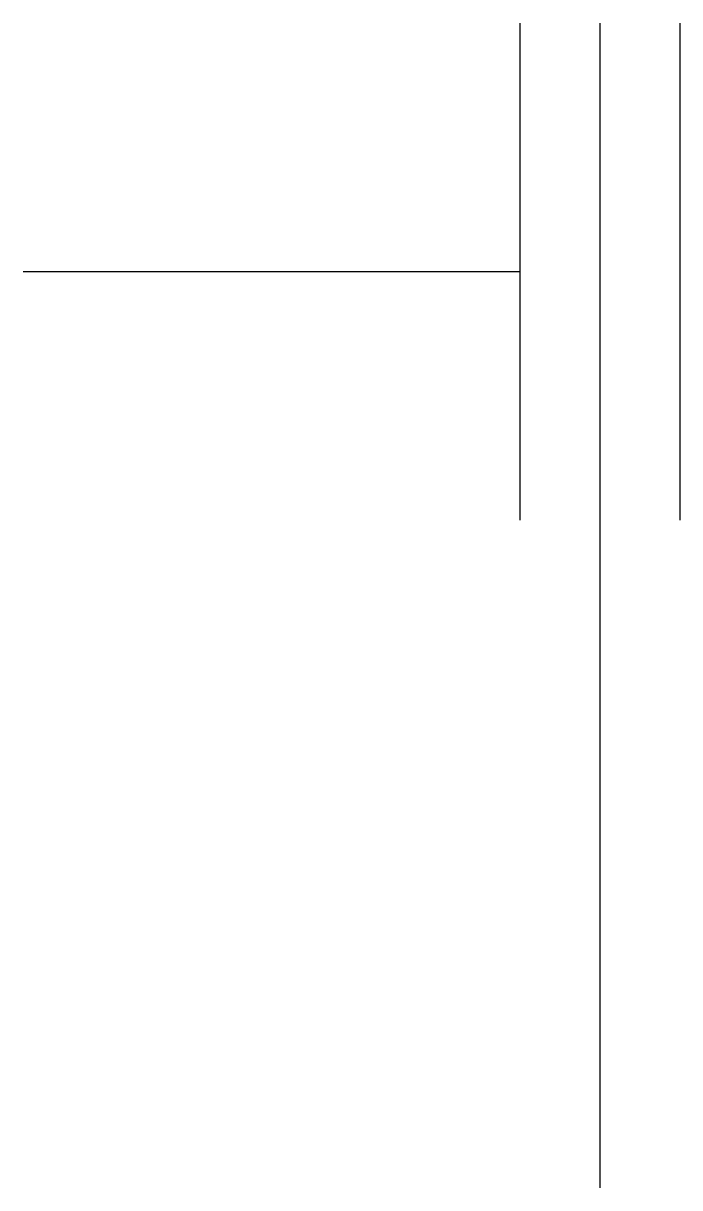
# Model space of a CAD drawing. Header units: metres. Extents: x 0 to 20.5, y -28.6 to 7.8.
import ezdxf

# ---------------------------------------------------------------- set-up
doc = ezdxf.new("R2010")
doc.units = ezdxf.units.M
doc.layers.add('003_THICK', color=7, linetype='Continuous')

msp = doc.modelspace()

# ---------------------------------------------------------------- linework, layer by layer
at = {"layer": '003_THICK'}
for points in [[(15.53, 7.77), (15.53, -7.77)], [(18.03, 7.77), (18.03, -28.64)], [(20.53, 7.77), (20.53, -7.77)], [(15.53, 0), (0, 0)]]:
    msp.add_lwpolyline(points, dxfattribs=at)

doc.saveas('drawing.dxf')
